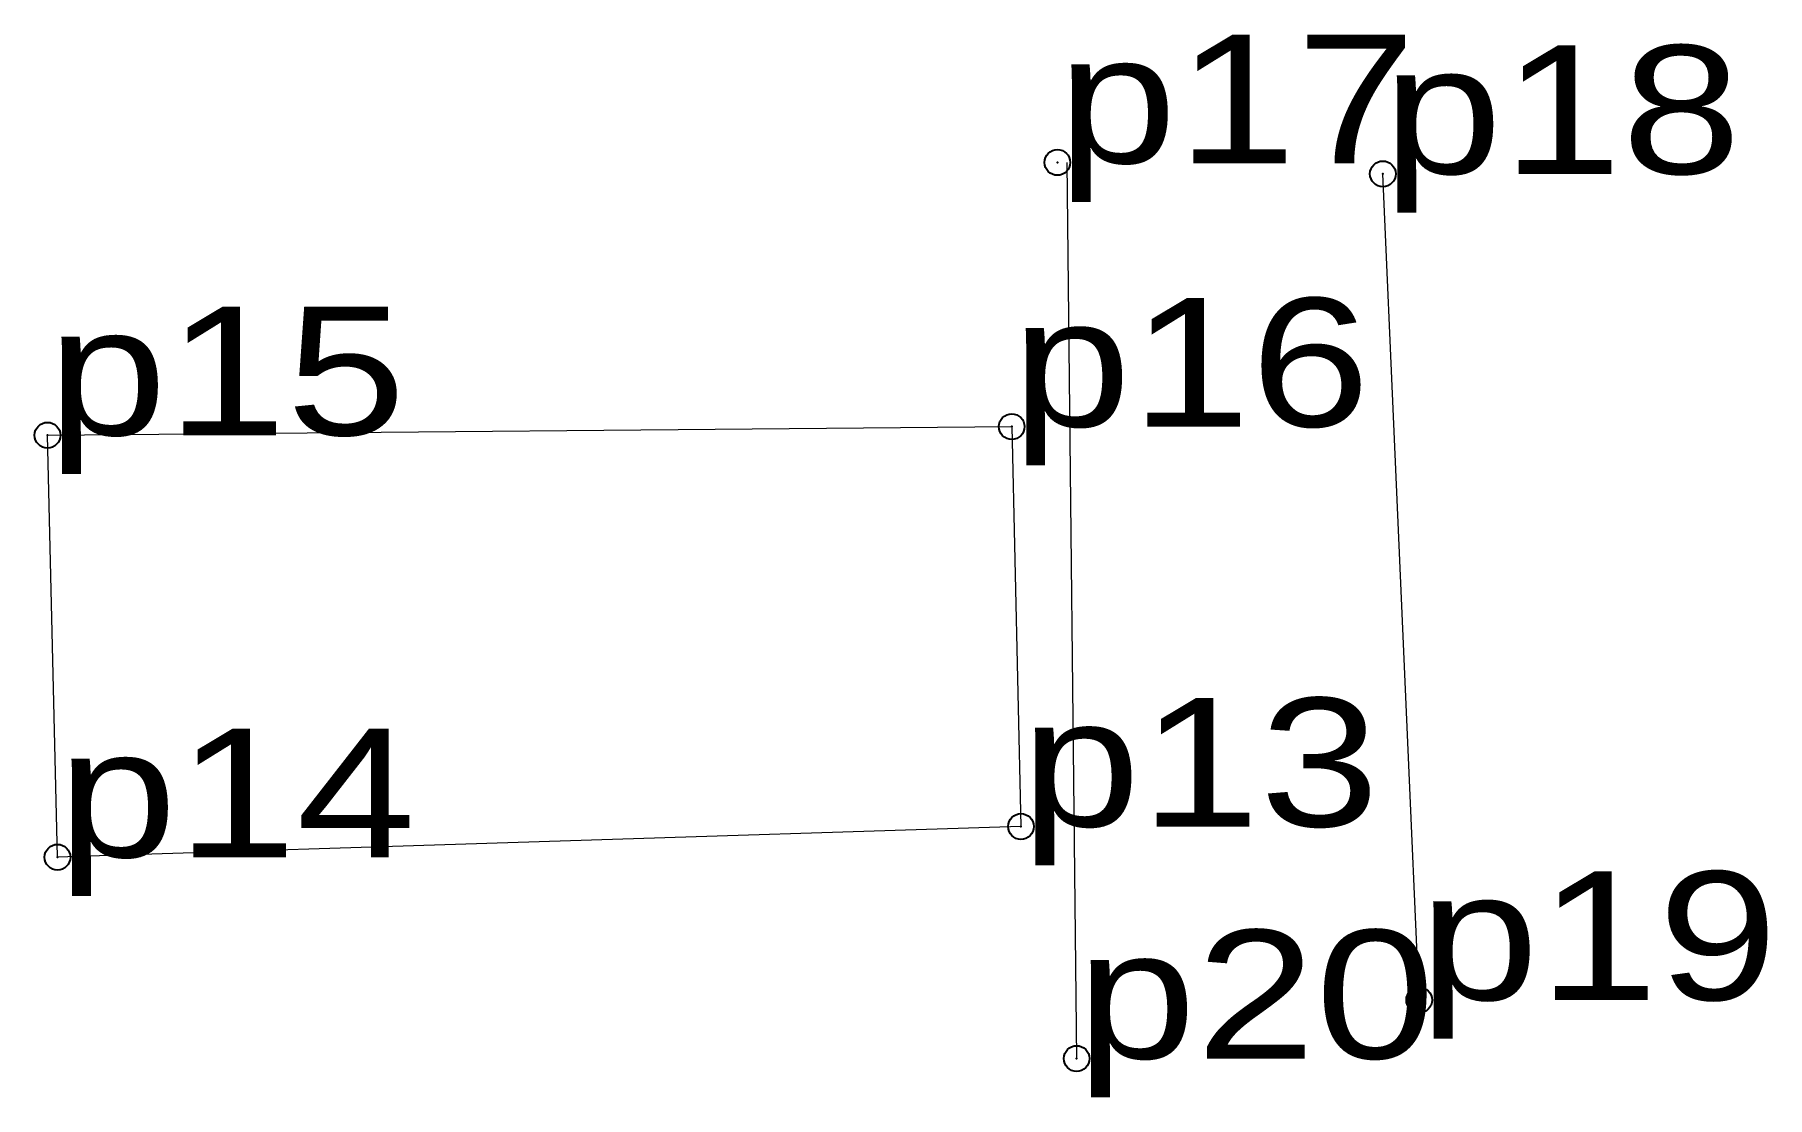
# Model space of a CAD drawing. Header units: metres. Extents: x 537849 to 551802, y 1837306 to 1840333.
# Drawn here: x 551491.66 to 551515.94, y 1838834.04 to 1838848.92 of the extents above.
import ezdxf

# ---------------------------------------------------------------- set-up
doc = ezdxf.new("R2010")
doc.units = ezdxf.units.M
doc.header["$LTSCALE"] = 0.72
doc.header["$PDMODE"] = 32
doc.header["$PDSIZE"] = 0.36
doc.layers.add('12', color=7, linetype='Continuous')
doc.layers.add('7', color=7, linetype='Continuous')
doc.layers.add('36', color=7, linetype='Continuous', lineweight=13)

msp = doc.modelspace()

# ---------------------------------------------------------------- linework, layer by layer
at = {"layer": '36'}
for p, q in [((551506.12, 1838847.13), (551506.26, 1838834.58)), ((551511.06, 1838835.4), (551510.55, 1838846.97))]:
    msp.add_line(p, q, dxfattribs=at)
msp.add_lwpolyline([(551491.84, 1838843.31), (551505.35, 1838843.43), (551505.48, 1838837.83), (551491.98, 1838837.4)], close=True, dxfattribs=at)
at = {"layer": '7'}
for p in [(551505.99, 1838847.13), (551510.55, 1838846.97), (551505.35, 1838843.43), (551491.84, 1838843.31), (551505.48, 1838837.83), (551491.98, 1838837.4), (551511.06, 1838835.4), (551506.26, 1838834.58)]:
    msp.add_point(p, dxfattribs=at)

# ---------------------------------------------------------------- texts
at = {"layer": '12', "width": 1.25}
for s, p in [('p17', (551505.99, 1838847.12)), ('p17', (551505.99, 1838847.12)), ('p18', (551510.55, 1838846.97)), ('p18', (551510.55, 1838846.97)), ('p16', (551505.35, 1838843.43)), ('p16', (551505.35, 1838843.43)), ('p15', (551491.84, 1838843.31)), ('p15', (551491.84, 1838843.31)), ('p13', (551505.48, 1838837.83)), ('p13', (551505.48, 1838837.83)), ('p14', (551491.98, 1838837.4)), ('p14', (551491.98, 1838837.4)), ('p19', (551511.06, 1838835.4)), ('p19', (551511.06, 1838835.4)), ('p20', (551506.26, 1838834.58)), ('p20', (551506.26, 1838834.58))]:
    msp.add_text(s, height=1.8, dxfattribs=at).set_placement(p)

doc.saveas('drawing.dxf')
